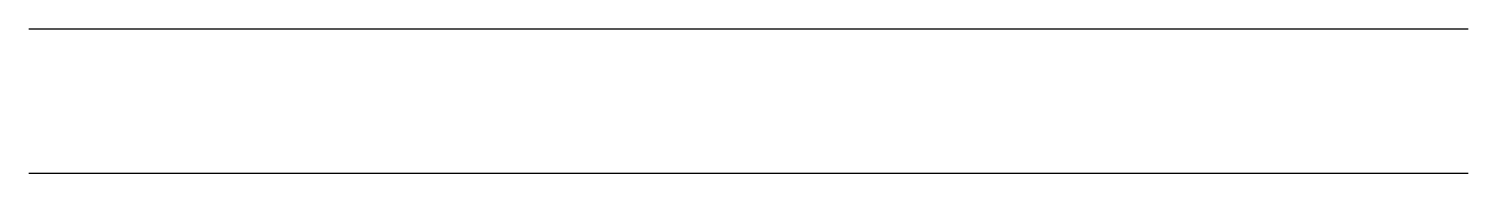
# Model space of a CAD drawing. Header units: millimetres. Extents: x 0 to 10, y 0 to 1.
import ezdxf

# ---------------------------------------------------------------- set-up
doc = ezdxf.new("R2010")
doc.units = ezdxf.units.MM
doc.header["$LTSCALE"] = 50
doc.linetypes.add('DASHED', pattern=[19.05, 12.7, -6.35])
doc.layers.get('0').update_dxf_attribs({"linetype": 'CONTINUOUS'})

msp = doc.modelspace()

# ---------------------------------------------------------------- linework, layer by layer
msp.add_line((0, 1), (10, 1))
at = {"linetype": 'DASHED', "ltscale": 0.5}
msp.add_line((0, 0), (10, 0), dxfattribs=at)

doc.saveas('drawing.dxf')
